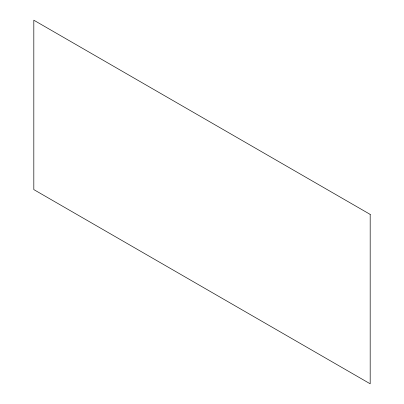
<?xml version="1.0" encoding="UTF-8"?>
<svg xmlns="http://www.w3.org/2000/svg" width="404" height="404" viewBox="0 0 404 404"><rect width="100%" height="100%" fill="white"/><g stroke="black" fill="none" stroke-linecap="round" stroke-linejoin="round"><path stroke-width="0.61" d="M370.185 214.403L33.815 20.2L33.815 189.597L370.185 383.8L370.185 214.403"/></g></svg>
